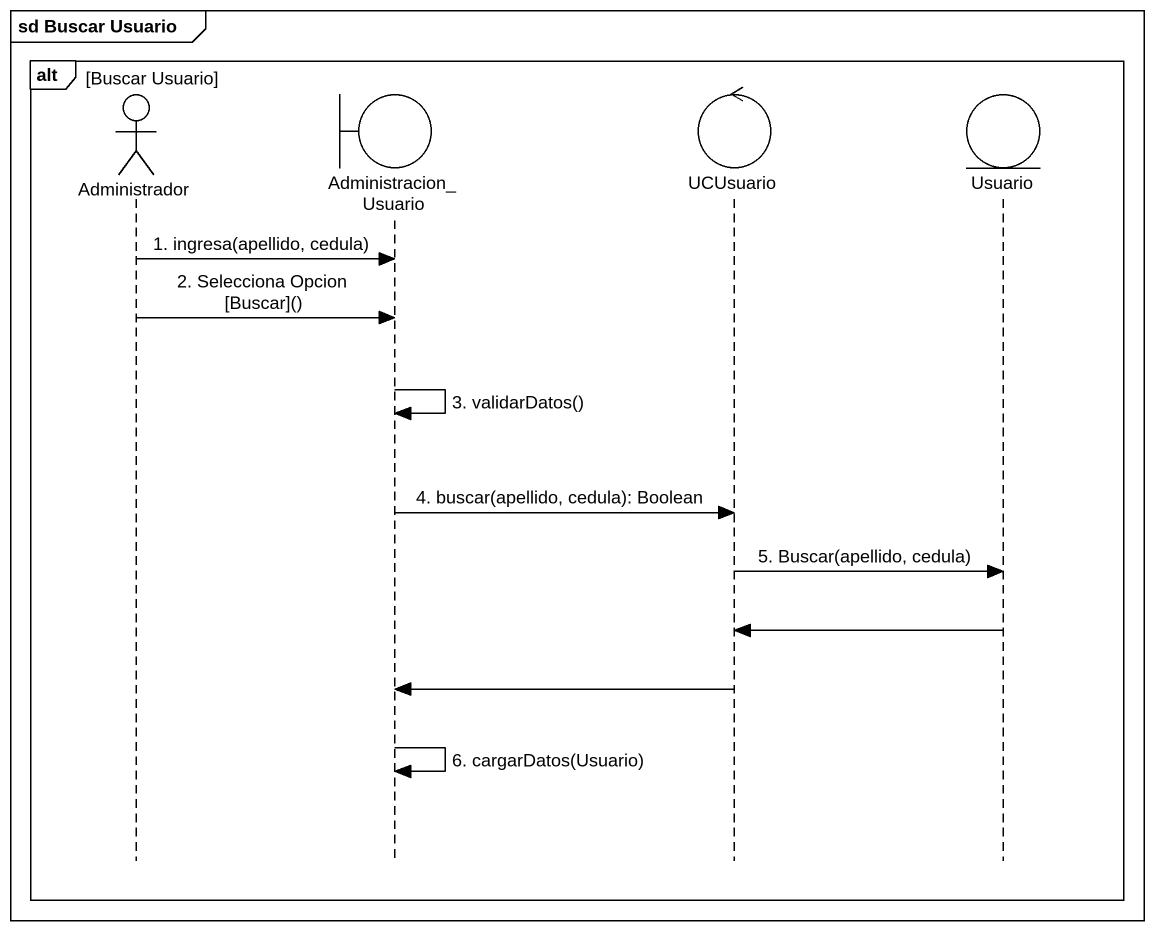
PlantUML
@startuml
mainframe sd Buscar Usuario
hide footbox
actor Administrador
boundary Administracion_Usuario
control UCUsuario
entity Usuario

alt Buscar Usuario
  Administrador -> Administracion_Usuario : 1. ingresa(apellido, cedula)
  Administrador -> Administracion_Usuario : 2. Selecciona Opcion [Buscar]()
  Administracion_Usuario -> Administracion_Usuario : 3. validarDatos()
  Administracion_Usuario -> UCUsuario : 4. buscar(apellido, cedula): Boolean
  UCUsuario -> Usuario : 5. Buscar(apellido, cedula)
  Usuario -> UCUsuario
  UCUsuario -> Administracion_Usuario
  Administracion_Usuario -> Administracion_Usuario : 6. cargarDatos(Usuario)
end
@enduml
